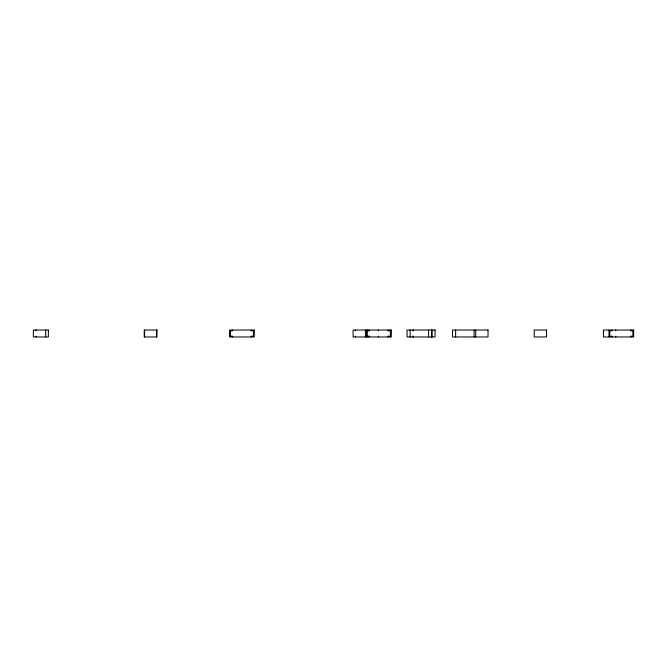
<?xml version="1.0" encoding="UTF-8"?>
<svg xmlns="http://www.w3.org/2000/svg" width="667" height="667" viewBox="0 0 667 667"><rect width="100%" height="100%" fill="white"/><g stroke="black" fill="none" stroke-linecap="round" stroke-linejoin="round"><path stroke-width="1" d="M630.573 330.032L630.573 330.807L632.883 330.807L632.883 336.193L630.573 336.193L630.573 336.968M615.758 330.032L615.758 330.807M615.758 336.193L615.758 336.968M612.089 330.032L612.089 330.807L609.78 330.807L609.78 336.193L612.089 336.193L612.089 336.968M609.013 330.032L609.013 336.968M475.713 330.032L475.713 336.968M474.112 330.032L474.112 336.968M455.628 330.032L455.628 336.968M431.991 330.032L431.991 336.968M431.666 330.032L431.666 336.968M431.416 330.032L431.416 330.807M431.416 336.193L431.416 336.968M428.589 330.032L428.589 336.968M413.507 330.032L413.507 330.807M413.507 336.193L413.507 336.968M412.94 330.032L412.94 330.807M412.94 336.193L412.94 336.968M410.105 330.032L410.105 336.968M390.67 330.032L390.67 336.968M388.052 330.032L388.052 330.807L390.362 330.807L390.362 336.193L388.052 336.193L388.052 336.968M378.356 330.032L378.356 330.807M378.356 336.193L378.356 336.968M369.576 330.032L369.576 330.807L367.267 330.807L367.267 336.193L369.576 336.193L369.576 336.968M367.725 330.032L367.725 330.807M367.725 336.193L367.725 336.968M366.491 330.032L366.491 336.968M365.416 330.032L365.416 336.968M355.403 330.032L355.403 330.807M355.403 336.193L355.403 336.968M251.151 330.032L251.151 330.807L253.46 330.807L253.46 336.193L251.151 336.193L251.151 336.968M232.666 330.032L232.666 330.807L230.357 330.807L230.357 336.193L232.666 336.193L232.666 336.968M156.545 330.032L156.545 336.968M144.614 330.032L144.614 336.968M45.673 330.032L45.673 336.968M36.043 330.032L36.043 330.807M36.043 336.193L36.043 336.968M48.366 330.032L33.35 330.032L33.35 336.968L48.366 336.968L48.366 330.032M156.937 330.032L144.23 330.032L144.23 336.968L156.937 336.968L156.937 330.032M254.227 330.032L229.59 330.032L229.59 336.968L254.227 336.968L254.227 330.032M391.137 330.032L353.093 330.032L353.093 336.968L391.137 336.968L391.137 330.032M435.067 330.032L407.028 330.032L407.028 336.968L435.067 336.968L435.067 330.032M488.027 330.032L452.551 330.032L452.551 336.968L488.027 336.968L488.027 330.032M546.548 330.032L534.225 330.032L534.225 336.968L546.548 336.968L546.548 330.032M633.65 330.032L603.435 330.032L603.435 336.968L633.65 336.968L633.65 330.032"/></g></svg>
